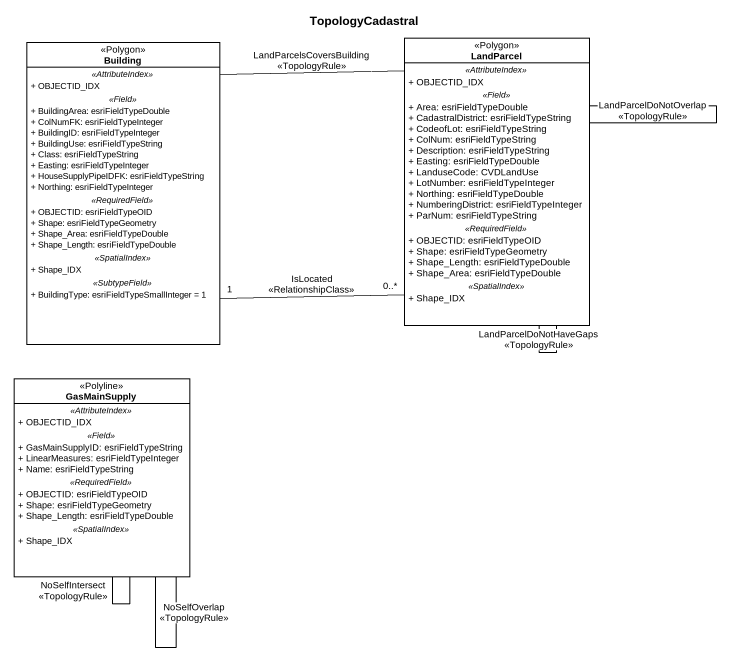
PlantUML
@startuml
title TopologyCadastral
hide circle
hide empty members
skinparam classAttributeIconSize 0
class Building <<Polygon>> {
  .. <<AttributeIndex>> ..
  + OBJECTID_IDX
  .. <<Field>> ..
  + BuildingArea: esriFieldTypeDouble
  + ColNumFK: esriFieldTypeInteger
  + BuildingID: esriFieldTypeInteger
  + BuildingUse: esriFieldTypeString
  + Class: esriFieldTypeString
  + Easting: esriFieldTypeInteger
  + HouseSupplyPipeIDFK: esriFieldTypeString
  + Northing: esriFieldTypeInteger
  .. <<RequiredField>> ..
  + OBJECTID: esriFieldTypeOID
  + Shape: esriFieldTypeGeometry
  + Shape_Area: esriFieldTypeDouble
  + Shape_Length: esriFieldTypeDouble
  .. <<SpatialIndex>> ..
  + Shape_IDX
  .. <<SubtypeField>> ..
  + BuildingType: esriFieldTypeSmallInteger = 1
}
class LandParcel <<Polygon>> {
  .. <<AttributeIndex>> ..
  + OBJECTID_IDX
  .. <<Field>> ..
  + Area: esriFieldTypeDouble
  + CadastralDistrict: esriFieldTypeString
  + CodeofLot: esriFieldTypeString
  + ColNum: esriFieldTypeString
  + Description: esriFieldTypeString
  + Easting: esriFieldTypeDouble
  + LanduseCode: CVDLandUse
  + LotNumber: esriFieldTypeInteger
  + Northing: esriFieldTypeDouble
  + NumberingDistrict: esriFieldTypeInteger
  + ParNum: esriFieldTypeString
  .. <<RequiredField>> ..
  + OBJECTID: esriFieldTypeOID
  + Shape: esriFieldTypeGeometry
  + Shape_Length: esriFieldTypeDouble
  + Shape_Area: esriFieldTypeDouble
  .. <<SpatialIndex>> ..
  + Shape_IDX
}
class GasMainSupply <<Polyline>> {
  .. <<AttributeIndex>> ..
  + OBJECTID_IDX
  .. <<Field>> ..
  + GasMainSupplyID: esriFieldTypeString
  + LinearMeasures: esriFieldTypeInteger
  + Name: esriFieldTypeString
  .. <<RequiredField>> ..
  + OBJECTID: esriFieldTypeOID
  + Shape: esriFieldTypeGeometry
  + Shape_Length: esriFieldTypeDouble
  .. <<SpatialIndex>> ..
  + Shape_IDX
}
Building -right- LandParcel : LandParcelsCoversBuilding\n<<TopologyRule>>
LandParcel "0..*" -left- "1" Building : IsLocated\n<<RelationshipClass>>
LandParcel -- LandParcel : LandParcelDoNotOverlap\n<<TopologyRule>>
LandParcel -- LandParcel : LandParcelDoNotHaveGaps\n<<TopologyRule>>
GasMainSupply -- GasMainSupply : NoSelfOverlap\n<<TopologyRule>>
GasMainSupply -- GasMainSupply : NoSelfIntersect\n<<TopologyRule>>
@enduml
